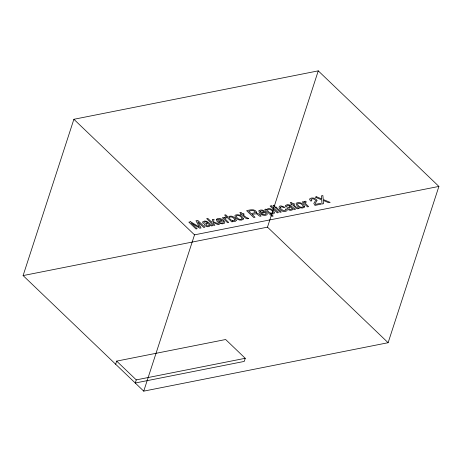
<?xml version="1.0" encoding="UTF-8"?>
<svg xmlns="http://www.w3.org/2000/svg" width="462" height="462" viewBox="0 0 462 462"><rect width="100%" height="100%" fill="white"/><g stroke="black" fill="none" stroke-linecap="round" stroke-linejoin="round"><path stroke-width="0.69" d="M23.1 275.577L73.88 119.288L318.266 70.859L438.9 186.423L388.12 342.712L143.734 391.141L23.1 275.577L267.486 227.154L388.12 342.712M115.65 364.241L116.667 361.111L225.647 339.518L245.247 358.293L244.231 361.423L135.25 383.015L136.267 379.885L245.247 358.293M143.734 391.141L194.514 234.846L438.9 186.423M267.486 227.154L318.266 70.859M73.88 119.288L194.514 234.846M116.667 361.111L136.267 379.885M234.933 219.9L234.921 220.189C233.102 221.795 229.764 219.681 229.273 217.619L229.579 217.175C231.641 216.199 234.142 218.024 234.933 219.9M316.996 200.623L315.251 203.303L315.39 204.36L320.333 203.378L321.159 204.169L314.945 205.399L313.802 203.442L315.494 200.745L315.09 199.757L313.652 198.926L312.029 198.833L311.065 199.468L311.833 200.826L310.678 201.057L309.632 199.549L309.898 198.625C312.168 197.234 315.962 198.059 316.996 200.623M256.618 212.145L256.306 212.965C257.634 212.988 263.548 216.678 259.933 216.303L256.514 213.762L251.957 214.345L255.018 217.273L253.759 217.521L246.627 210.689C249.676 209.944 254.799 208.391 256.618 212.145M209.361 224.879L209.326 225.185C207.068 227.396 203.811 224.087 208.2 223.493L209.361 224.879M292.169 208.472L292.134 208.778C289.87 210.99 286.619 207.681 291.008 207.086L292.169 208.472M266.591 209.43L266.545 209.8L265.858 209.142L264.749 209.361L272.002 216.308L273.14 216.083L270.484 213.536C271.685 214.033 274.312 214.414 274.532 212.584C273.562 209.806 269.028 207.045 266.591 209.43M207.403 222.776L204.435 224.422C204.695 226.813 209.332 227.76 210.216 225.352L211.481 225.941L212.763 225.675C209.615 224.451 206.757 218.769 202.541 221.951L203.066 223.389L204.129 223.181C202.922 221.477 206.959 221.437 207.403 222.776M290.205 206.364L287.237 208.016C287.497 210.406 292.14 211.353 293.024 208.945L294.282 209.529L295.57 209.269C292.423 208.044 289.564 202.362 285.349 205.538L285.874 206.982L286.937 206.774C285.724 205.07 289.761 205.03 290.205 206.364M236.296 220.23L235.556 221.263L234.17 221.512L232.143 221.038L232.813 221.673L231.762 221.881L224.601 215.026L225.71 214.807L228.297 217.284C230.226 214.31 235.643 217.279 236.296 220.23M224.359 217.637L224.347 218.376L223.446 217.515L222.366 217.729L227.57 222.713L228.707 222.488L225.306 219.098L225.439 218.18L226.49 217.873L225.572 216.99L224.359 217.637M304.285 201.802L304.273 202.541L303.372 201.68L302.292 201.894L307.496 206.878L308.633 206.653L305.232 203.263L305.365 202.339L306.416 202.038L305.498 201.155L304.285 201.802M273.1 212.422C271.673 214.553 268.035 212.052 267.469 210.123L267.544 209.783C269.531 208.449 272.436 210.406 273.1 212.422M243.474 218.832L243.382 219.265C240.662 221.564 235.632 219.248 234.881 215.973A3.656 1.9 18 0 1 235.787 214.951C238.75 214.01 242.619 215.789 243.474 218.832M304.677 206.705L304.585 207.138C301.865 209.436 296.835 207.12 296.084 203.846A3.656 1.9 18 0 1 296.991 202.824C299.954 201.882 303.823 203.661 304.677 206.705M212.641 219.658L211.931 222.355L207.79 218.387L206.693 218.601L213.831 225.439L214.922 225.219L212.97 223.348L213.253 222.517L217.989 224.613L219.444 224.324L213.456 221.748L214.097 219.369L212.641 219.658M280.29 207.219L280.642 208.541L283.027 210.418A1.825 0.947 18 0 0 284.453 210.712L285.707 210.118L285.366 209.13L286.475 208.911L287.035 209.835A3.038 1.577 18 0 1 286.844 210.834C279.966 214.489 274.497 201.813 284.863 207.369L283.755 207.588L281.785 206.78L280.29 207.219M255.255 212.254L254.787 212.774L251.155 213.571L248.712 211.238C250.675 210.707 254.221 209.65 255.255 212.254M216.435 219.283C216.28 222.759 221.696 225.023 224.515 223.21L224.757 222.124L224.411 221.454L223.29 221.673C223.908 224.082 219.577 223.042 218.849 221.76L223.816 220.772C222.095 218.901 218.595 217.354 216.435 219.283M258.916 210.863C258.76 214.339 264.177 216.609 266.996 214.795L267.238 213.704L266.892 213.034L265.771 213.259C266.389 215.662 262.058 214.622 261.33 213.34L266.297 212.358C264.576 210.481 261.076 208.934 258.916 210.863M217.735 219.675L218.185 221.084L221.951 220.339L219.623 219.202L217.735 219.675M260.216 211.261L260.666 212.67L264.431 211.925L262.104 210.787L260.216 211.261M242.105 218.751L241.967 219.017C239.847 220.241 237.093 218.41 236.261 216.395A2.027 1.051 18 0 1 236.717 215.638C238.923 214.888 241.528 216.632 242.105 218.751M303.309 206.624L303.17 206.889C301.051 208.114 298.296 206.283 297.464 204.268A2.027 1.051 18 0 1 297.921 203.511C300.127 202.76 302.731 204.504 303.309 206.624M248.718 218.52C245.796 219.929 243.919 216.025 241.996 214.668L241.083 214.847L240.367 214.166L241.285 213.981L239.83 212.589L240.985 212.364L242.435 213.756L243.514 213.542L244.231 214.224L243.151 214.437C244.589 216.776 246.748 217.66 248.718 218.52M299.116 208.535C296.194 209.939 294.317 206.035 292.4 204.678L291.482 204.862L290.765 204.175L291.684 203.996L290.234 202.604L291.383 202.373L292.833 203.765L293.919 203.551L294.629 204.239L293.549 204.452C294.987 206.791 297.147 207.675 299.116 208.535M190.644 221.783L188.843 222.141L195.98 228.973L197.182 228.736L191.129 222.979L199.821 228.211L201.062 227.968L197.696 221.673L203.69 227.448L204.885 227.206L197.748 220.374L195.969 220.726L199.347 227.033L190.644 221.783M271.258 205.809L270.12 206.035L277.252 212.867L278.39 212.641L271.258 205.809M274.122 205.243L272.961 205.469L273.954 206.422L275.109 206.191L274.122 205.243M316.661 196.812L315.084 197.124L321.679 199.838L322.008 204.002L323.527 203.702L323.169 200.381L328.609 202.691L330.168 202.385L323.244 199.526L322.88 195.576L321.385 195.876L321.76 198.955L316.661 196.812M276.08 207.115L274.919 207.346L280.099 212.306L281.254 212.075L276.08 207.115"/></g></svg>
